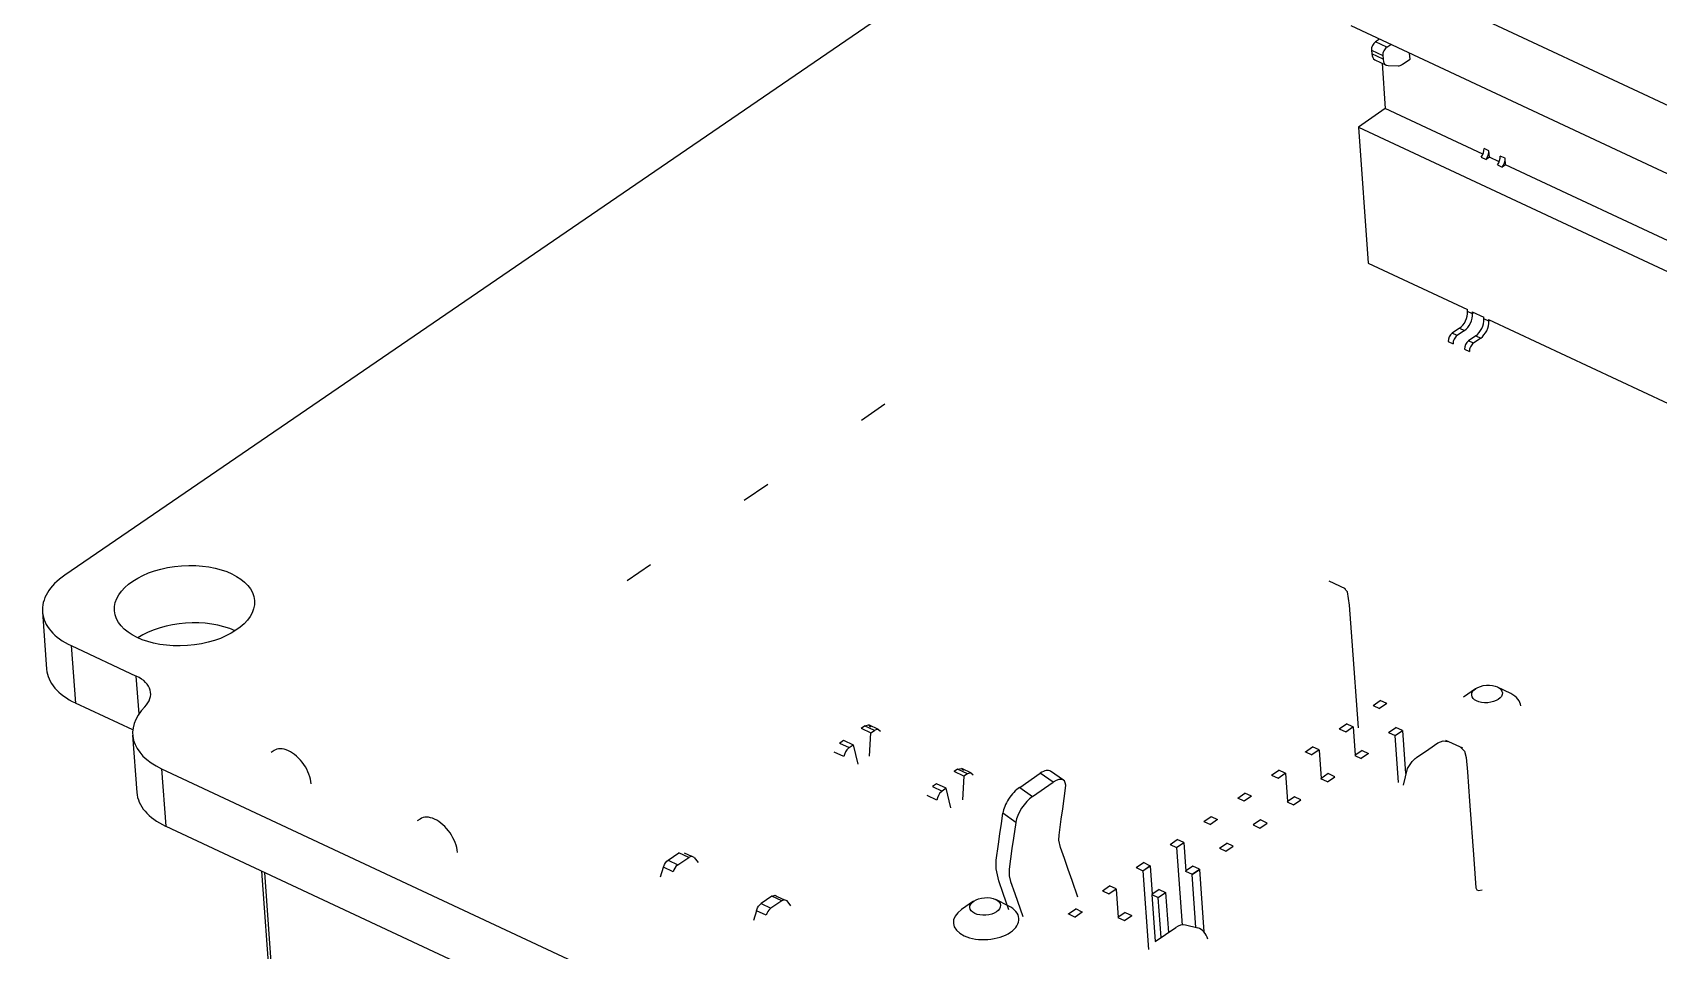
# Model space of a CAD drawing. Header units: millimetres. Extents: x 239 to 841, y 198 to 536.
# Drawn here: x 765.44 to 783.99, y 290.09 to 300.57 of the extents above; entities that cross this region are included whole.
import ezdxf

# ---------------------------------------------------------------- set-up
doc = ezdxf.new("R2010")
doc.units = ezdxf.units.MM

msp = doc.modelspace()

# ---------------------------------------------------------------- linework, layer by layer
for p, q in [((800.337, 318.014), (765.814, 294.377)), ((780.427, 301.457), (807.489, 288.797)), ((807.548, 287.986), (780.486, 300.647)), ((780.809, 300.495), (780.764, 300.465)), ((780.719, 300.369), (780.722, 300.326)), ((780.719, 300.369), (780.848, 300.308)), ((780.851, 300.265), (780.722, 300.326)), ((780.894, 300.404), (780.764, 300.465)), ((780.848, 300.308), (780.851, 300.265)), ((780.894, 300.404), (780.939, 300.435)), ((781.159, 300.267), (781.154, 300.334)), ((780.758, 300.259), (780.888, 300.198)), ((780.84, 300.221), (780.877, 299.703)), ((780.909, 300.193), (781.022, 300.191)), ((781.074, 300.209), (781.159, 300.267)), ((780.877, 299.703), (780.57, 299.492)), ((781.99, 299.182), (780.877, 299.703)), ((780.57, 299.492), (780.683, 297.937)), ((780.57, 299.492), (807.632, 286.832)), ((782.058, 299.221), (782.003, 299.247)), ((782.064, 299.148), (782.058, 299.221)), ((781.97, 299.148), (782.026, 299.122)), ((782.064, 299.148), (782.026, 299.122)), ((782.175, 299.095), (782.064, 299.148)), ((782.156, 299.061), (782.211, 299.035)), ((782.244, 299.135), (782.188, 299.161)), ((782.249, 299.061), (782.211, 299.035)), ((782.249, 299.061), (782.244, 299.135)), ((794.965, 293.112), (782.249, 299.061)), ((780.683, 297.937), (781.814, 297.408)), ((781.815, 297.387), (781.814, 297.408)), ((781.871, 297.361), (781.815, 297.387)), ((781.869, 297.382), (781.871, 297.361)), ((781.869, 297.382), (781.999, 297.321)), ((781.724, 297.196), (781.64, 297.139)), ((781.779, 297.17), (781.696, 297.113)), ((781.724, 297.196), (781.779, 297.17)), ((782, 297.301), (781.999, 297.321)), ((782.056, 297.275), (782, 297.301)), ((782.055, 297.295), (782.056, 297.275)), ((782.055, 297.295), (794.788, 291.338)), ((781.595, 297.043), (781.65, 297.017)), ((781.696, 297.113), (781.64, 297.139)), ((781.78, 296.956), (781.836, 296.93)), ((781.909, 297.109), (781.826, 297.052)), ((781.881, 297.026), (781.826, 297.052)), ((781.965, 297.083), (781.881, 297.026)), ((781.909, 297.109), (781.965, 297.083)), ((775.169, 296.327), (774.901, 296.144)), ((773.832, 295.411), (773.564, 295.228)), ((772.495, 294.496), (772.228, 294.313)), ((780.423, 294.222), (780.235, 294.31)), ((765.558, 293.958), (765.606, 293.303)), ((765.887, 293.573), (765.935, 292.918)), ((765.887, 293.573), (766.629, 293.226)), ((766.66, 292.795), (766.629, 293.226)), ((781.907, 293.081), (781.77, 292.986)), ((782.307, 293.025), (782.157, 293.099)), ((766.588, 292.612), (765.935, 292.918)), ((780.737, 292.889), (780.82, 292.946)), ((780.737, 292.889), (780.811, 292.854)), ((780.894, 292.911), (780.811, 292.854)), ((780.894, 292.911), (780.82, 292.946)), ((766.587, 292.552), (766.635, 291.897)), ((774.897, 292.631), (774.937, 292.658)), ((774.897, 292.631), (775.008, 292.579)), ((775.049, 292.606), (774.937, 292.658)), ((775.097, 292.615), (774.986, 292.667)), ((775.008, 292.579), (775.049, 292.606)), ((780.351, 292.624), (780.434, 292.681)), ((780.351, 292.624), (780.425, 292.59)), ((780.425, 292.59), (780.508, 292.647)), ((780.508, 292.647), (780.434, 292.681)), ((780.509, 292.645), (780.532, 292.321)), ((780.915, 292.583), (780.998, 292.64)), ((780.915, 292.583), (780.989, 292.548)), ((780.915, 292.583), (780.915, 292.581)), ((780.989, 292.548), (781.072, 292.605)), ((780.989, 292.547), (781.072, 292.604)), ((781.028, 292.01), (780.989, 292.547)), ((781.072, 292.605), (780.998, 292.64)), ((781.072, 292.604), (781.108, 292.112)), ((768.2, 292.375), (768.166, 292.352)), ((774.701, 292.306), (774.59, 292.358)), ((774.65, 292.461), (774.696, 292.493)), ((774.65, 292.461), (774.761, 292.409)), ((774.696, 292.493), (774.808, 292.441)), ((774.761, 292.409), (774.808, 292.441)), ((779.965, 292.36), (780.048, 292.417)), ((779.965, 292.36), (780.039, 292.325)), ((780.122, 292.382), (780.039, 292.325)), ((780.122, 292.382), (780.048, 292.417)), ((780.123, 292.381), (780.146, 292.057)), ((780.612, 292.376), (780.529, 292.319)), ((780.529, 292.319), (780.603, 292.284)), ((780.686, 292.341), (780.603, 292.284)), ((780.612, 292.376), (780.686, 292.341)), ((781.76, 292.401), (781.569, 292.49)), ((766.916, 292.167), (766.964, 291.512)), ((766.916, 292.167), (802.178, 275.67)), ((775.998, 292.162), (775.957, 292.135)), ((776.068, 292.083), (775.957, 292.135)), ((776.109, 292.11), (775.998, 292.162)), ((776.157, 292.119), (776.046, 292.171)), ((777.207, 292.037), (777.059, 292.14)), ((779.579, 292.096), (779.662, 292.153)), ((779.736, 292.118), (779.662, 292.153)), ((775.757, 291.997), (775.71, 291.965)), ((775.71, 291.965), (775.821, 291.913)), ((775.868, 291.945), (775.757, 291.997)), ((776.109, 292.11), (776.068, 292.083)), ((776.706, 291.955), (776.941, 292.116)), ((776.706, 291.955), (776.853, 291.852)), ((776.853, 291.852), (777.089, 292.013)), ((777.089, 292.013), (776.941, 292.116)), ((779.579, 292.096), (779.653, 292.061)), ((779.653, 292.061), (779.736, 292.118)), ((779.737, 292.117), (779.76, 291.793)), ((780.226, 292.112), (780.143, 292.054)), ((780.217, 292.02), (780.143, 292.054)), ((780.217, 292.02), (780.3, 292.077)), ((780.3, 292.077), (780.226, 292.112)), ((775.761, 291.81), (775.65, 291.862)), ((775.868, 291.945), (775.821, 291.913)), ((779.193, 291.831), (779.276, 291.889)), ((779.267, 291.797), (779.193, 291.831)), ((779.35, 291.854), (779.267, 291.797)), ((779.35, 291.854), (779.276, 291.889)), ((779.84, 291.847), (779.757, 291.79)), ((779.757, 291.79), (779.831, 291.755)), ((779.831, 291.755), (779.914, 291.813)), ((779.914, 291.813), (779.84, 291.847)), ((769.868, 291.594), (769.834, 291.572)), ((776.661, 291.556), (776.513, 291.659)), ((778.807, 291.567), (778.89, 291.624)), ((778.964, 291.59), (778.881, 291.532)), ((778.89, 291.624), (778.964, 291.59)), ((779.454, 291.583), (779.371, 291.526)), ((779.528, 291.548), (779.454, 291.583)), ((766.964, 291.512), (802.226, 275.015)), ((778.807, 291.567), (778.881, 291.532)), ((779.371, 291.526), (779.445, 291.491)), ((779.445, 291.491), (779.528, 291.548)), ((772.697, 291.124), (772.819, 291.208)), ((772.931, 291.156), (772.819, 291.208)), ((772.88, 291.207), (772.964, 291.168)), ((778.421, 291.303), (778.504, 291.36)), ((778.421, 291.303), (778.495, 291.268)), ((778.495, 291.268), (778.578, 291.325)), ((778.495, 291.267), (778.579, 291.324)), ((778.495, 291.267), (778.559, 290.384)), ((778.578, 291.325), (778.504, 291.36)), ((778.579, 291.324), (778.602, 291)), ((778.985, 291.262), (779.068, 291.319)), ((778.985, 291.262), (779.059, 291.227)), ((779.059, 291.227), (779.142, 291.284)), ((779.142, 291.284), (779.068, 291.319)), ((772.753, 290.991), (772.641, 291.043)), ((772.697, 291.124), (772.808, 291.072)), ((772.808, 291.072), (772.931, 291.156)), ((778.035, 291.039), (778.118, 291.096)), ((778.035, 291.039), (778.109, 291.004)), ((778.109, 291.004), (778.192, 291.061)), ((778.109, 291.002), (778.193, 291.06)), ((778.192, 291.061), (778.118, 291.096)), ((778.193, 291.06), (778.216, 290.735)), ((778.682, 291.054), (778.599, 290.997)), ((778.673, 290.963), (778.756, 291.02)), ((778.756, 291.02), (778.682, 291.054)), ((768.058, 291), (768.165, 289.526)), ((768.09, 290.985), (768.194, 289.546)), ((778.109, 291.002), (778.174, 290.106)), ((778.599, 290.997), (778.673, 290.963)), ((778.599, 290.997), (778.599, 290.996)), ((778.673, 290.961), (778.756, 291.018)), ((778.717, 290.355), (778.673, 290.961)), ((778.756, 291.018), (778.808, 290.307)), ((773.88, 290.712), (773.757, 290.628)), ((773.991, 290.66), (773.868, 290.576)), ((773.991, 290.66), (773.88, 290.712)), ((773.941, 290.711), (774.024, 290.672)), ((776.181, 290.656), (776.044, 290.561)), ((776.581, 290.601), (776.432, 290.675)), ((777.649, 290.774), (777.732, 290.831)), ((777.649, 290.774), (777.723, 290.74)), ((777.723, 290.74), (777.806, 290.797)), ((777.806, 290.797), (777.732, 290.831)), ((777.807, 290.795), (777.83, 290.471)), ((778.296, 290.79), (778.212, 290.733)), ((778.212, 290.733), (778.287, 290.698)), ((778.212, 290.733), (778.213, 290.731)), ((778.213, 290.731), (778.252, 290.195)), ((778.287, 290.698), (778.37, 290.755)), ((778.287, 290.697), (778.37, 290.754)), ((778.32, 290.242), (778.287, 290.697)), ((778.296, 290.79), (778.37, 290.755)), ((778.37, 290.754), (778.403, 290.299)), ((773.813, 290.495), (773.702, 290.547)), ((773.757, 290.628), (773.868, 290.576)), ((777.263, 290.51), (777.346, 290.567)), ((777.263, 290.51), (777.337, 290.475)), ((777.42, 290.532), (777.337, 290.475)), ((777.42, 290.532), (777.346, 290.567)), ((777.91, 290.526), (777.826, 290.469)), ((777.826, 290.469), (777.901, 290.434)), ((777.901, 290.434), (777.984, 290.491)), ((777.91, 290.526), (777.984, 290.491)), ((778.252, 290.196), (778.487, 290.357)), ((778.74, 290.349), (778.597, 290.382))]:
    msp.add_line(p, q)
for points in [[(780.572, 292.636), (780.5, 293.622), (780.47, 294.036), (780.447, 294.188), (780.403, 294.232)], [(774.937, 292.658), (774.983, 292.668), (775.006, 292.644)], [(774.993, 292.31), (775.008, 292.579)], [(775.117, 292.592), (775.085, 292.618), (775.049, 292.606)], [(780.351, 292.623), (780.351, 292.624), (780.351, 292.624)], [(780.509, 292.645), (780.509, 292.646), (780.508, 292.647)], [(780.989, 292.547), (780.989, 292.548), (780.989, 292.548)], [(781.072, 292.605), (781.072, 292.605), (781.072, 292.604)], [(774.761, 292.409), (774.733, 292.382), (774.718, 292.359), (774.707, 292.332), (774.701, 292.306)], [(774.808, 292.441), (774.859, 292.219)], [(779.965, 292.358), (779.965, 292.359), (779.965, 292.36)], [(780.123, 292.381), (780.123, 292.382), (780.122, 292.382)], [(781.086, 291.98), (781.131, 292.172), (781.183, 292.249), (781.207, 292.275), (781.219, 292.285), (781.228, 292.292), (781.237, 292.298), (781.254, 292.31), (781.374, 292.392), (781.475, 292.462), (781.535, 292.487), (781.591, 292.48)], [(781.74, 292.411), (781.782, 292.369), (781.801, 292.297), (781.813, 292.131), (781.837, 291.799), (781.885, 291.137), (781.911, 290.807), (781.921, 290.787), (781.938, 290.777), (781.981, 290.787)], [(775.998, 292.162), (776.043, 292.172), (776.066, 292.148)], [(776.068, 292.083), (776.053, 291.814)], [(776.177, 292.096), (776.145, 292.122), (776.109, 292.11)], [(779.579, 292.094), (779.579, 292.095), (779.579, 292.096)], [(779.737, 292.117), (779.737, 292.118), (779.736, 292.118)], [(775.821, 291.913), (775.793, 291.886), (775.779, 291.863), (775.768, 291.837), (775.761, 291.81)], [(775.919, 291.723), (775.868, 291.945)], [(777.155, 291.41), (777.18, 291.592), (777.197, 291.71), (777.214, 291.828), (777.23, 291.946)], [(776.438, 291.123), (776.463, 291.305), (776.48, 291.423), (776.497, 291.541), (776.513, 291.659)], [(776.661, 291.556), (776.635, 291.374), (776.618, 291.256), (776.602, 291.138), (776.585, 291.02)], [(777.173, 291.27), (777.154, 291.352), (777.155, 291.41)], [(777.37, 290.7), (777.303, 290.894), (777.259, 291.019), (777.216, 291.144), (777.173, 291.27)], [(778.495, 291.268), (778.495, 291.267), (778.495, 291.267)], [(778.579, 291.324), (778.579, 291.325), (778.578, 291.325)], [(772.609, 290.933), (772.641, 291.043)], [(772.641, 291.043), (772.655, 291.076), (772.667, 291.095), (772.681, 291.111), (772.697, 291.124)], [(772.808, 291.072), (772.785, 291.051), (772.772, 291.033), (772.761, 291.012), (772.753, 290.991)], [(772.992, 291.155), (772.961, 291.168), (772.931, 291.156)], [(772.992, 291.155), (773.037, 291.098)], [(776.468, 290.889), (776.437, 291.026), (776.438, 291.123)], [(776.585, 291.02), (776.587, 290.945), (776.603, 290.88)], [(778.193, 291.06), (778.193, 291.06), (778.192, 291.061)], [(778.756, 291.02), (778.756, 291.019), (778.756, 291.018)], [(776.582, 290.559), (776.518, 290.744), (776.468, 290.889)], [(776.603, 290.88), (776.65, 290.745), (776.68, 290.657), (776.71, 290.57), (776.741, 290.483)], [(778.109, 291.004), (778.109, 291.003), (778.109, 291.002)], [(778.673, 290.961), (778.673, 290.962), (778.673, 290.963)], [(773.88, 290.712), (773.918, 290.724), (773.941, 290.711)], [(774.052, 290.659), (774.021, 290.672), (773.991, 290.66)], [(774.097, 290.602), (774.052, 290.659)], [(777.807, 290.795), (777.807, 290.796), (777.806, 290.797)], [(778.287, 290.697), (778.287, 290.698), (778.287, 290.698)], [(778.37, 290.755), (778.37, 290.755), (778.37, 290.754)], [(773.702, 290.547), (773.669, 290.437)], [(773.702, 290.547), (773.715, 290.58), (773.728, 290.599), (773.742, 290.616), (773.757, 290.628)], [(773.868, 290.576), (773.845, 290.555), (773.832, 290.537), (773.821, 290.517), (773.813, 290.495)], [(777.263, 290.508), (777.263, 290.509), (777.263, 290.51)], [(777.421, 290.531), (777.421, 290.532), (777.42, 290.532)]]:
    msp.add_lwpolyline(points)
for centre, major_axis, ratio, start_param, end_param in [((780.769, 300.403), (-0.0318, -0.0679), 0.574447, 3.913844, 5.48464), ((780.822, 300.395), (-0.064, -0.136), 0.574447, 5.48464, 6.283177), ((780.898, 300.342), (0.0318, 0.0679), 0.574447, 0.772251, 2.343048), ((780.952, 300.334), (0.064, 0.136), 0.574447, 2.343048, 3.390245), ((781.065, 300.332), (0.064, 0.136), 0.574447, 3.390245, 3.913844), ((781.936, 299.202), (0.0424, 0.0906), 0.574447, 4.367895, 5.48464), ((781.991, 299.176), (-0.0424, -0.0906), 0.574447, 1.226302, 2.343048), ((782.121, 299.115), (0.0424, 0.0906), 0.574447, 4.367895, 5.48464), ((782.177, 299.089), (-0.0424, -0.0906), 0.574447, 1.226302, 2.343048), ((781.715, 297.319), (0.064, 0.136), 0.574447, 3.913844, 5.48464), ((781.77, 297.293), (-0.064, -0.136), 0.574447, 0.772251, 2.343048), ((781.9, 297.232), (0.064, 0.136), 0.574447, 3.913844, 5.48464), ((781.956, 297.206), (-0.064, -0.136), 0.574447, 0.772251, 2.343048), ((781.645, 297.077), (-0.0318, -0.0679), 0.574447, 3.913844, 5.48464), ((781.7, 297.051), (0.0318, 0.0679), 0.574447, 0.772251, 2.343048), ((781.83, 296.991), (-0.0318, -0.0679), 0.574447, 3.913844, 5.48464), ((781.886, 296.964), (0.0318, 0.0679), 0.574447, 0.772251, 2.343048), ((766.555, 294.03), (-0.997, -0.072), 0.571137, 5.508045, 7.078842), ((767.225, 293.374), (-0.798, -0.058), 0.571137, 3.943434, 5.48144), ((766.603, 293.376), (0.997, 0.072), 0.571137, 3.141616, 3.937249), ((766.294, 292.997), (0.499, 0.036), 0.571137, 5.70943, 7.078842), ((782.049, 292.857), (0.374, 0.027), 0.571137, 0.000003, 0.769548), ((767.585, 292.625), (-0.997, -0.072), 0.571137, 5.70943, 7.078842), ((768.383, 292.107), (-0.184, 0.268), 0.586355, 5.500677, 6.283203), ((768.383, 292.107), (-0.184, 0.268), 0.586355, 3.92988, 5.500677), ((776.916, 291.935), (-0.143, -0.205), 0.437466, 3.141613, 4.00209), ((776.68, 291.774), (-0.143, -0.205), 0.437466, 4.00209, 5.572887), ((777.063, 291.832), (0.143, 0.205), 0.437466, 5.572887, 7.143683), ((767.632, 291.97), (0.997, 0.072), 0.571137, 3.141599, 3.937249), ((776.828, 291.671), (0.143, 0.205), 0.437466, 0.860498, 2.431294), ((770.051, 291.326), (-0.184, 0.268), 0.586355, 5.500677, 6.283203), ((770.051, 291.326), (-0.184, 0.268), 0.586355, 3.92988, 5.500677), ((776.323, 290.432), (0.374, 0.027), 0.571137, 2.372049, 5.508045), ((776.323, 290.432), (0.374, 0.027), 0.571137, 0, 0.769542), ((776.323, 290.432), (0.374, 0.027), 0.571137, 5.508045, 6.283185), ((778.542, 290.138), (-0.055, -0.244), 0.684287, 3.141576, 3.778239), ((778.684, 290.106), (0.055, 0.244), 0.684287, 5.349036, 6.283169)]:
    msp.add_ellipse(centre, major_axis=major_axis, ratio=ratio, start_param=start_param, end_param=end_param)
for centre, major_axis in [((767.178, 294.029), (-0.798, -0.058)), ((782.037, 293.021), (-0.175, -0.013)), ((776.312, 290.596), (-0.175, -0.013))]:
    msp.add_ellipse(centre, major_axis=major_axis, ratio=0.571137)

doc.saveas('drawing.dxf')
